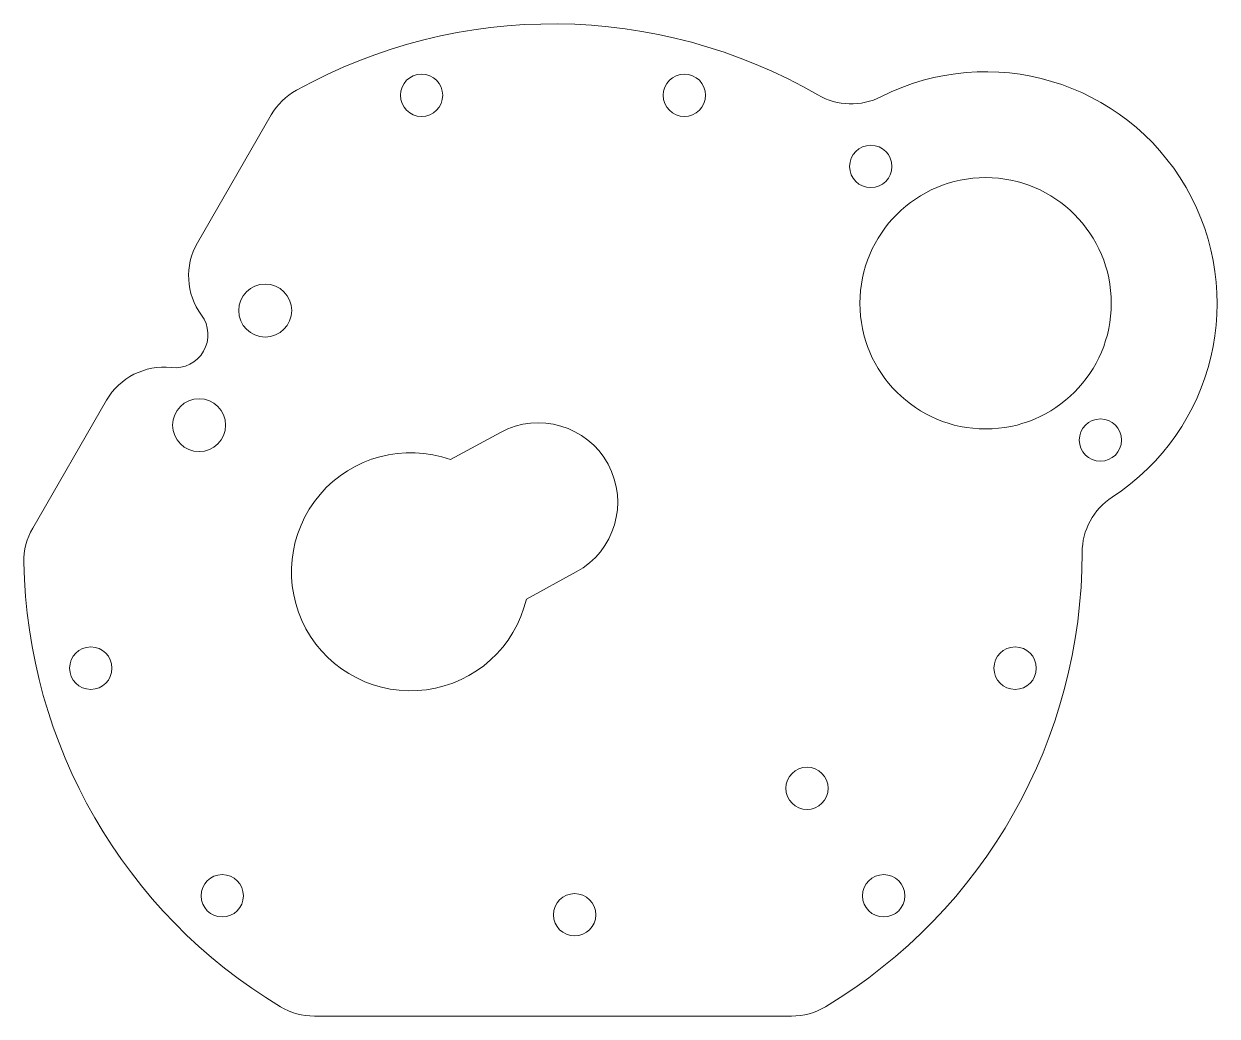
# Model space of a CAD drawing. Header units: millimetres. Extents: x -40 to 50.2, y -35 to 40.
import ezdxf

# ---------------------------------------------------------------- set-up
doc = ezdxf.new("R2010")
doc.units = ezdxf.units.MM

msp = doc.modelspace()

# ---------------------------------------------------------------- linework, layer by layer
at = {"color": 7, "linetype": 'Continuous', "lineweight": 15}
for p, q in [((-21.297, 33.112), (-26.874, 23.453)), ((-33.748, 11.547), (-39.325, 1.888)), ((-3.972, 9.115), (-7.741, 7.064)), ((1.764, -1.426), (-2.006, -3.477)), ((-18.028, -35), (18.028, -35))]:
    msp.add_line(p, q, dxfattribs=at)
for centre, radius in [((-9.933, 34.602), 1.6), ((9.933, 34.602), 1.6), ((24.026, 29.223), 1.6), ((32.703, 18.881), 9.5), ((-21.749, 18.33), 2), ((-26.749, 9.67), 2), ((41.381, 8.54), 1.6), ((-34.933, -8.699), 1.6), ((34.933, -8.699), 1.6), ((19.202, -17.78), 1.6), ((-25, -25.904), 1.6), ((25, -25.904), 1.6), ((1.635, -27.339), 1.6)]:
    msp.add_circle(centre, radius, dxfattribs=at)
for centre, radius, start, end in [((0, 0), 40, 59.9507, 118.99728), ((32.703, 18.881), 17.5, 303.12891, 116.87109), ((-16.967, 30.612), 5, 118.99728, 150), ((22.534, 38.952), 5, 239.9507, 296.87109), ((-22.544, 20.953), 5, 150, 216.42182), ((-28.579, 16.5), 2.5, 263.57818, 36.42182), ((-29.418, 9.047), 5, 83.57818, 150), ((-1.104, 3.845), 6, 298.55356, 118.55356), ((-10.766, -1.413), 9, 70.36387, 346.74324), ((45, 0.039), 5, 123.12891, 180.0493), ((-34.995, -0.612), 5, 150, 181.00272), ((0, 0), 40, 301.00272, 0.0493), ((0, 0), 40, 181.00272, 238.99728), ((-18.028, -30), 5, 238.99728, 270), ((18.028, -30), 5, 270, 301.00272)]:
    msp.add_arc(centre, radius, start, end, dxfattribs=at)

doc.saveas('drawing.dxf')
